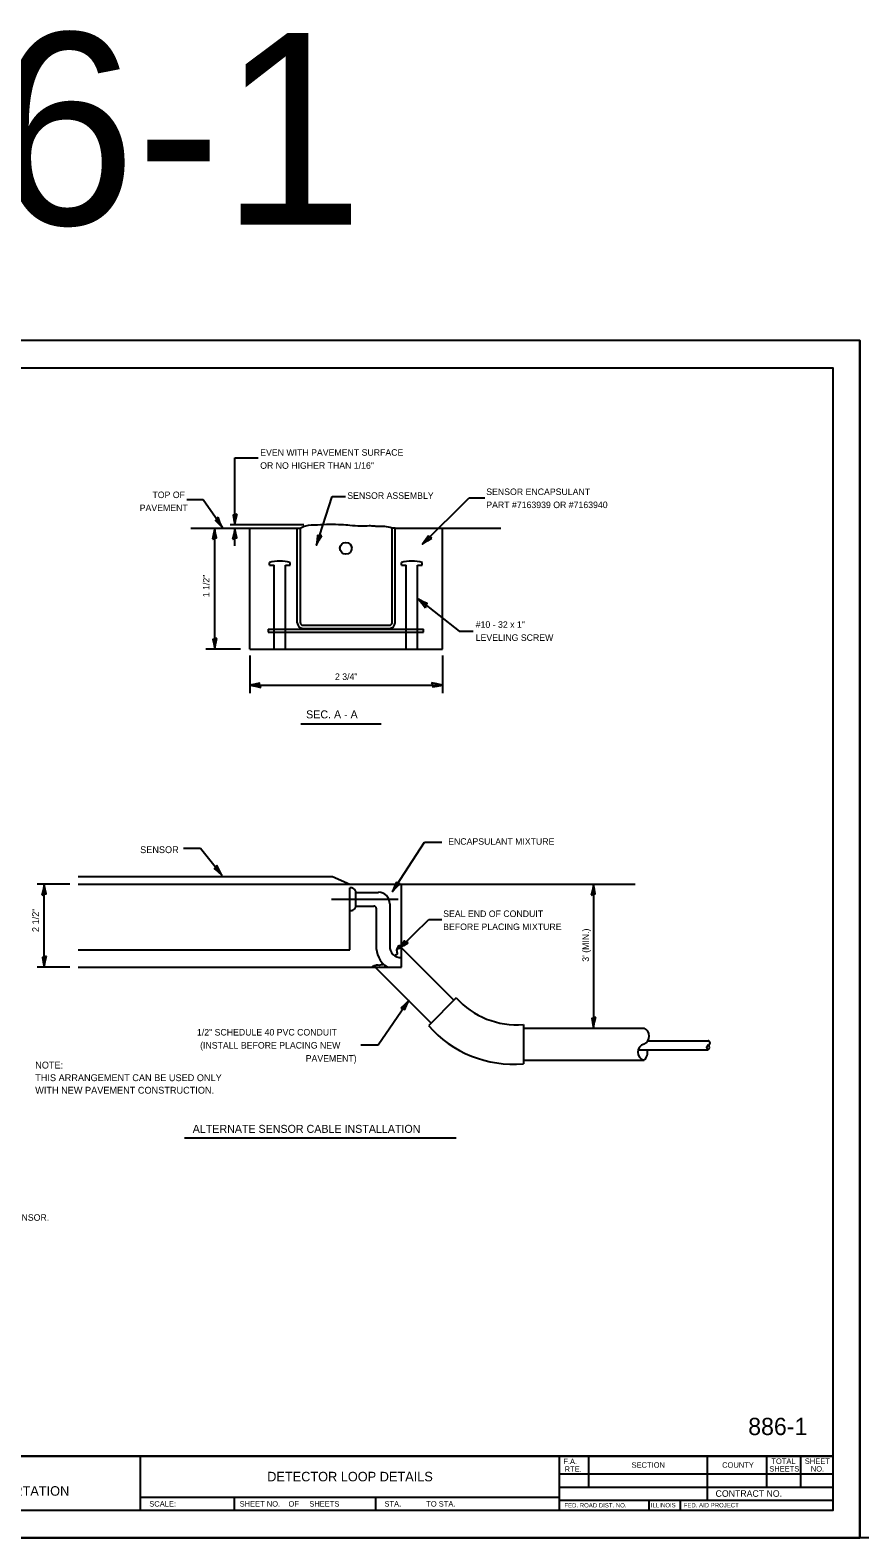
# Model space of a CAD drawing. Extents: x 1896653 to 1901611, y 1616003 to 1617391.
# Drawn here: x 1897591 to 1898353, y 1616003 to 1617388 of the extents above; entities that cross this region are included whole.
import ezdxf

# ---------------------------------------------------------------- set-up
doc = ezdxf.new("R2010")
doc.units = 0
for name, color, linetype in [('Level 1', 7, 'Continuous'), ('Level 24', 7, 'Continuous'), ('Level 40', 7, 'Continuous'), ('Level 63', 7, 'Continuous'), ('ROW_PR_Notes', 7, 'Continuous'), ('Sheets_50 Reference Boundary', 7, 'Continuous'), ('Sheets_General Details', 7, 'Continuous'), ('Sheets_Printer Plotting Border', 7, 'Continuous')]:
    doc.layers.add(name, color=color, linetype=linetype)

msp = doc.modelspace()

# ---------------------------------------------------------------- linework, layer by layer
at = {"layer": 'Level 40'}
for p, q in [((1897810.9, 1616896.9), (1897810.9, 1616899.3)), ((1897810.9, 1616896.9), (1897815.2, 1616896.9)), ((1897815.2, 1616819.8), (1897815.2, 1616896.9)), ((1897825.7, 1616819.8), (1897825.7, 1616896.9)), ((1897825.7, 1616896.9), (1897830, 1616896.9)), ((1897830, 1616896.9), (1897830, 1616899.3)), ((1897932.2, 1616896.9), (1897932.2, 1616899.3)), ((1897932.2, 1616896.9), (1897936.6, 1616896.9)), ((1897936.6, 1616819.8), (1897936.6, 1616896.9)), ((1897947.1, 1616819.8), (1897947.1, 1616896.9)), ((1897947.1, 1616896.9), (1897951.4, 1616896.9)), ((1897951.4, 1616896.9), (1897951.4, 1616899.3))]:
    msp.add_line(p, q, dxfattribs=at)
msp.add_circle((1897881.2, 1616912.4), 5.42, dxfattribs=at)
for points in [[(1897923.6, 1616930.9), (1897916.9, 1616932.3), (1897911.3, 1616932.3), (1897907.8, 1616932.6), (1897902.6, 1616932.9), (1897894.8, 1616932.6), (1897885, 1616933.4), (1897877.2, 1616933.9), (1897866, 1616934.2), (1897855.1, 1616933.7), (1897844, 1616932.7), (1897839.2, 1616930.5)], [(1897932.1, 1616548.1), (1897931, 1616547.2), (1897929.4, 1616546.7), (1897928.8, 1616545.7), (1897928, 1616544.1), (1897927.9, 1616542.1), (1897927.9, 1616539.1), (1897926.6, 1616538.2), (1897926.7, 1616538.1)], [(1897905.5, 1616527.7), (1897906.8, 1616528.8), (1897907.8, 1616529.2), (1897909.4, 1616529.6), (1897911.8, 1616529.5), (1897913.9, 1616530), (1897915.4, 1616530.1)]]:
    msp.add_spline(points, degree=3, dxfattribs=at)
at = {"layer": 'Level 63'}
for p, q in [((1897760.7, 1616819.8), (1897760.7, 1616930.9)), ((1897784.3, 1616819.8), (1897752.5, 1616819.8)), ((1897793, 1616813.8), (1897793, 1616779.4)), ((1897970, 1616813.8), (1897970, 1616779.4)), ((1897793, 1616786.7), (1897970, 1616786.7))]:
    msp.add_line(p, q, dxfattribs=at)
for points in [[(1897763.8, 1616941), (1897762.7, 1616939.2), (1897761.3, 1616937.9), (1897764.2, 1616935.2), (1897767.8, 1616931.6), (1897765.5, 1616936.5)], [(1897781.3, 1616943.8), (1897779.4, 1616943), (1897777.6, 1616942.7), (1897778.4, 1616938.8), (1897779.2, 1616933.8), (1897780.2, 1616939.2)], [(1897758.6, 1616920.9), (1897760.5, 1616921.7), (1897762.3, 1616922), (1897761.5, 1616925.9), (1897760.7, 1616930.9), (1897759.7, 1616925.5)], [(1897777.2, 1616920.9), (1897779.1, 1616921.7), (1897780.9, 1616922), (1897780.1, 1616925.9), (1897779.2, 1616930.9), (1897778.3, 1616925.5)], [(1897859.2, 1616924.1), (1897857.1, 1616923.9), (1897855.3, 1616924.2), (1897854.8, 1616920.3), (1897854.1, 1616915.3), (1897856.7, 1616920)], [(1897960.2, 1616921.8), (1897958.3, 1616922.6), (1897956.8, 1616923.6), (1897954.6, 1616920.3), (1897951.7, 1616916.2), (1897956.1, 1616919.3)], [(1897954.4, 1616857.8), (1897955, 1616859.9), (1897955.8, 1616861.5), (1897952.3, 1616863.3), (1897947.8, 1616865.7), (1897951.4, 1616861.6)], [(1897762.7, 1616829.8), (1897760.8, 1616829), (1897759, 1616828.7), (1897759.8, 1616824.8), (1897760.7, 1616819.8), (1897761.6, 1616825.2)], [(1897803, 1616784.6), (1897802.1, 1616786.5), (1897801.8, 1616788.4), (1897798, 1616787.6), (1897793, 1616786.7), (1897798.3, 1616785.7)], [(1897960, 1616788.8), (1897960.9, 1616786.9), (1897961.2, 1616785), (1897965, 1616785.8), (1897970, 1616786.7), (1897964.7, 1616787.7)], [(1897762.8, 1616621.2), (1897761.8, 1616619.3), (1897760.6, 1616617.9), (1897763.6, 1616615.4), (1897767.4, 1616612.1), (1897764.8, 1616616.8)], [(1897602, 1616593.8), (1897603.9, 1616594.6), (1897605.7, 1616594.9), (1897604.9, 1616598.8), (1897604, 1616603.8), (1897603.1, 1616598.4)], [(1897931.2, 1616604.2), (1897929.1, 1616604.5), (1897927.4, 1616605.3), (1897926, 1616601.6), (1897924, 1616596.9), (1897927.7, 1616600.9)], [(1898106.6, 1616593.8), (1898108.6, 1616594.6), (1898110.4, 1616594.9), (1898109.6, 1616598.8), (1898108.7, 1616603.8), (1898107.8, 1616598.4)], [(1897938.5, 1616549.8), (1897936.6, 1616550.6), (1897935, 1616551.7), (1897932.8, 1616548.5), (1897929.9, 1616544.3), (1897934.4, 1616547.4)], [(1897606.1, 1616537.5), (1897604.2, 1616536.6), (1897602.4, 1616536.3), (1897603.2, 1616532.5), (1897604, 1616527.5), (1897605, 1616532.8)], [(1897931.7, 1616489.9), (1897933.8, 1616489.5), (1897935.5, 1616488.7), (1897937, 1616492.4), (1897939.1, 1616497), (1897935.3, 1616493.1)], [(1898110.8, 1616481.6), (1898108.9, 1616480.8), (1898107.1, 1616480.5), (1898107.9, 1616476.6), (1898108.7, 1616471.6), (1898109.7, 1616476.9)]]:
    msp.add_lwpolyline(points, close=True, dxfattribs=at)
at = {"layer": 'ROW_PR_Notes'}
for p, q in [((1897779.2, 1616933.8), (1897779.2, 1616995.5)), ((1897779.2, 1616995.5), (1897800.6, 1616995.5)), ((1897854.1, 1616915.3), (1897868.7, 1616960.1)), ((1897868.7, 1616960.1), (1897880.8, 1616960.1)), ((1897750, 1616957), (1897735.1, 1616957)), ((1897767.8, 1616931.6), (1897750, 1616957)), ((1897951.7, 1616916.2), (1897994.6, 1616958.8)), ((1897994.6, 1616958.8), (1898008.9, 1616958.8)), ((1897842.5, 1616933.8), (1897774.8, 1616933.8)), ((1897738.7, 1616930.9), (1897836.5, 1616930.9)), ((1897779.2, 1616914.5), (1897779.2, 1616930.9)), ((1897793, 1616819.8), (1897793, 1616930.9)), ((1897836.5, 1616844), (1897836.5, 1616930.9)), ((1897836.5, 1616930.9), (1897839.4, 1616930.9)), ((1897839.4, 1616844), (1897839.4, 1616930.9)), ((1897926.5, 1616930.9), (1897923.6, 1616930.9)), ((1897923.6, 1616844), (1897923.6, 1616930.9)), ((1897926.5, 1616930.9), (1898023.7, 1616930.9)), ((1897926.5, 1616844), (1897926.5, 1616930.9)), ((1897970, 1616819.8), (1897970, 1616930.9)), ((1897947.8, 1616865.7), (1897985.3, 1616836.1)), ((1897809.9, 1616838.2), (1897809.9, 1616835.4)), ((1897809.9, 1616838.2), (1897952.4, 1616838.2)), ((1897809.9, 1616835.4), (1897952.4, 1616835.4)), ((1897841.8, 1616841.6), (1897921.2, 1616841.6)), ((1897841.8, 1616838.7), (1897921.2, 1616838.7)), ((1897952.4, 1616835.4), (1897952.4, 1616838.2)), ((1897985.3, 1616836.1), (1897998.1, 1616836.1)), ((1897793, 1616819.8), (1897970, 1616819.8)), ((1897839.9, 1616751.1), (1897913.7, 1616751.1)), ((1897924, 1616596.9), (1897953.5, 1616642.3)), ((1897953.5, 1616642.3), (1897969.3, 1616642.3)), ((1897747.7, 1616636.4), (1897731.9, 1616636.4)), ((1897767.4, 1616612.1), (1897747.7, 1616636.4)), ((1897627.7, 1616603.8), (1897597.5, 1616603.8)), ((1897604, 1616527.5), (1897604, 1616603.8)), ((1897635.3, 1616610.7), (1897868.8, 1616610.7)), ((1897635.3, 1616603.8), (1898146.9, 1616603.8)), ((1897868.8, 1616610.7), (1897884.9, 1616603.8)), ((1897884.9, 1616603.8), (1897884.9, 1616603.8)), ((1897884.9, 1616579.5), (1897884.9, 1616600.5)), ((1897932.2, 1616527.5), (1897932.2, 1616603.8)), ((1898108.7, 1616603.8), (1898108.7, 1616471.6)), ((1897867.9, 1616590), (1897929.3, 1616590)), ((1897884.9, 1616543.5), (1897884.9, 1616590)), ((1897884.9, 1616590), (1897884.9, 1616590)), ((1897890.5, 1616583.7), (1897890.5, 1616596.2)), ((1897890.5, 1616596.2), (1897911.1, 1616596.2)), ((1897921.5, 1616585.8), (1897921.5, 1616546.9)), ((1897890.5, 1616583.7), (1897907, 1616583.7)), ((1897909.1, 1616581.6), (1897909.1, 1616547.7)), ((1897929.9, 1616544.3), (1897957.5, 1616571.3)), ((1897957.5, 1616571.3), (1897969.3, 1616571.3)), ((1897932.5, 1616545), (1897980.4, 1616497.1)), ((1897635.3, 1616543.5), (1897884.9, 1616543.5)), ((1897627.7, 1616527.5), (1897597.5, 1616527.5)), ((1897635.3, 1616527.5), (1897932.2, 1616527.5)), ((1897908.3, 1616527.3), (1897959.5, 1616476.1)), ((1897939.1, 1616497), (1897910.9, 1616455.7)), ((1897982.6, 1616499.3), (1897957.3, 1616473.9)), ((1898044.3, 1616474.7), (1898044.3, 1616438.8)), ((1898044.3, 1616471.6), (1898155.2, 1616471.6)), ((1897910.9, 1616455.7), (1897895, 1616455.7)), ((1898149.8, 1616451.7), (1898214.2, 1616451.7)), ((1898158.6, 1616459.9), (1898214.2, 1616459.9)), ((1898044.3, 1616442), (1898155.2, 1616442)), ((1897732.9, 1616370.7), (1897982.7, 1616370.7))]:
    msp.add_line(p, q, dxfattribs=at)
for centre, radius, start, end in [((1897820.5, 1616864.3), 36.3, 74.6785, 105.3215), ((1897941.8, 1616864.3), 36.3, 74.6785, 105.3215), ((1897841.8, 1616844), 5.24, 180, 270), ((1897841.8, 1616844), 2.41, 180, 270), ((1897921.2, 1616844), 5.24, 270, 0), ((1897921.2, 1616844), 2.41, 270, 0), ((1897885.6, 1616595.6), 4.94, 7.6584, 98.6324), ((1897911.1, 1616585.8), 10.5, 0, 90), ((1897885.6, 1616584.4), 4.94, 261.3676, 352.3416), ((1897907, 1616581.6), 2.09, 0, 90), ((1897931.5, 1616546.3), 22.4, 176.3594, 236.149), ((1897931.5, 1616546.3), 9.93, 176.3584, 273.9936), ((1898038.4, 1616549.7), 75.2, 222.0849, 274.4664), ((1898035, 1616541.4), 103, 220.9299, 275.1672), ((1898151.6, 1616464.2), 8.22, 295.6852, 64.3148), ((1898157.1, 1616449.4), 7.66, 104.7759, 255.2241), ((1898148.6, 1616449.4), 9.87, 311.4061, 13.6593), ((1898214.8, 1616453.8), 2.16, 107.8532, 252.1468), ((1898213.8, 1616457.9), 2.08, 279.5731, 80.4269), ((1898212.9, 1616453.8), 2.41, 301.6108, 58.3892)]:
    msp.add_arc(centre, radius, start, end, dxfattribs=at)
at = {"layer": 'Sheets_50 Reference Boundary'}
msp.add_lwpolyline([(1896753.5, 1617078.2), (1898328.5, 1617078.2), (1898328.5, 1616078.2), (1896753.5, 1616078.2)], close=True, dxfattribs=at)
at = {"layer": 'Sheets_General Details'}
for p, q in [((1898353.5, 1617103.2), (1896653.5, 1617103.2)), ((1898353.5, 1616003.2), (1898353.5, 1617103.2)), ((1898353.5, 1617103.2), (1898353.5, 1616003.2)), ((1896753.5, 1616078.2), (1898328.5, 1616078.2)), ((1897692.2, 1616078.2), (1897692.2, 1616028.2)), ((1898077.2, 1616078.2), (1898077.2, 1616028.2)), ((1898104.2, 1616078.2), (1898104.2, 1616049.9)), ((1898213.2, 1616078.2), (1898213.2, 1616037.9)), ((1898267.8, 1616078.2), (1898267.8, 1616049.9)), ((1898298.8, 1616078.2), (1898298.8, 1616049.9)), ((1898077.2, 1616061.9), (1898328.5, 1616061.9)), ((1898077.2, 1616049.9), (1898328.5, 1616049.9)), ((1897692.2, 1616040.7), (1898077.2, 1616040.7)), ((1897778.5, 1616040.7), (1897778.5, 1616028.2)), ((1897908.5, 1616040.7), (1897908.5, 1616028.2)), ((1898077.2, 1616037.9), (1898328.5, 1616037.9)), ((1898159.5, 1616037.9), (1898159.5, 1616028.2)), ((1898188.5, 1616037.9), (1898188.5, 1616028.2)), ((1898353.5, 1616003.2), (1896653.5, 1616003.2)), ((1900053.5, 1616003.2), (1898353.5, 1616003.2))]:
    msp.add_line(p, q, dxfattribs=at)
msp.add_lwpolyline([(1896753.5, 1617078.2), (1898328.5, 1617078.2), (1898328.5, 1616028.2), (1896753.5, 1616028.2)], close=True, dxfattribs=at)
at = {"layer": 'Sheets_Printer Plotting Border'}
msp.add_lwpolyline([(1896653.5, 1616003.2), (1898353.5, 1616003.2), (1898353.5, 1617103.2), (1896653.5, 1617103.2)], close=True, dxfattribs=at)

# ---------------------------------------------------------------- texts
at = {"layer": 'Level 1'}
msp.add_text('886-1', height=15.87, dxfattribs=at).set_placement((1898250.9, 1616097.6))
at = {"layer": 'Level 24'}
msp.add_text('9.  POUR ENCAPSULANT AROUND SENSOR TRYING NOT TO DISTURB SENSOR.', height=6, dxfattribs=at).set_placement((1897298.8, 1616294.5))
at = {"layer": 'Level 63'}
for s, p in [('EVEN WITH PAVEMENT SURFACE', (1897802.5, 1616997.4)), ('OR NO HIGHER THAN 1/16"', (1897802.5, 1616985.4)), ('#10 - 32 x 1"', (1898000.5, 1616839.3)), ('LEVELING SCREW', (1898000.5, 1616827.3)), ('2 3/4"', (1897871.2, 1616791.4)), ('1/2" SCHEDULE 40 PVC CONDUIT', (1897744.4, 1616464.7)), ('(INSTALL BEFORE PLACING NEW', (1897747.3, 1616452.7)), ('PAVEMENT)', (1897844.3, 1616440.7))]:
    msp.add_text(s, height=6, dxfattribs=at).set_placement(p)
for s, height, p in [('1 1/2"', 6, (1897755.9, 1616867.4)), ('2 1/2"', 6.28, (1897599.3, 1616559.8)), ("3' (MIN.)", 6, (1898104.5, 1616532.5))]:
    msp.add_text(s, height=height, rotation=90, dxfattribs=at).set_placement(p)
at = {"layer": 'ROW_PR_Notes'}
for s, height, p in [('TOP OF', 6, (1897703.5, 1616958.5)), ('SENSOR ASSEMBLY', 6, (1897882.5, 1616957.8)), ('SENSOR ENCAPSULANT', 6, (1898010.2, 1616961.3)), ('PAVEMENT', 6, (1897691.8, 1616946.5)), ('PART #7163939 OR #7163940', 6, (1898010.2, 1616949.3)), ('SEC. A - A', 7.33, (1897844.7, 1616756.1)), ('ENCAPSULANT MIXTURE', 6, (1897975.2, 1616640)), ('SENSOR', 6.28, (1897692.2, 1616632.3)), ('SEAL END OF CONDUIT', 6, (1897970.6, 1616573.6)), ('BEFORE PLACING MIXTURE', 6, (1897970.6, 1616561.6)), ('NOTE:', 6.28, (1897595.8, 1616434.4)), ('THIS ARRANGEMENT CAN BE USED ONLY', 6.285, (1897595.8, 1616422.8)), ('WITH NEW PAVEMENT CONSTRUCTION.', 6.285, (1897595.8, 1616411.3)), ('ALTERNATE SENSOR CABLE INSTALLATION', 7.332, (1897740.5, 1616375.3))]:
    msp.add_text(s, height=height, dxfattribs=at).set_placement(p)
at = {"layer": 'Sheets_General Details'}
for s, height, p in [('886-1', 176, (1897295.6, 1617209.8)), ('F.A. ', 5, (1898081, 1616070.9)), ('TOTAL', 5, (1898272.2, 1616071.1)), ('SHEET', 5, (1898302.9, 1616071.1)), ('   DETECTOR LOOP DETAILS   ', 8.75, (1897799.2, 1616055.1)), ('RTE.', 5, (1898082.2, 1616063.9)), ('SECTION', 5, (1898143.7, 1616067.6)), ('COUNTY', 5, (1898226.9, 1616067.6)), ('SHEETS', 5, (1898270.2, 1616064.1)), ('NO.', 5, (1898308.4, 1616064.1)), ('DEPARTMENT OF TRANSPORTATION', 8.75, (1897415.8, 1616041.9)), ('CONTRACT NO.      ', 6, (1898220.9, 1616040.9)), ('SCALE:          ', 5, (1897700.6, 1616031.9)), ('SHEET NO.    OF     SHEETS', 5, (1897783.6, 1616031.9)), ('STA.            TO STA.            ', 5, (1897916.7, 1616031.9)), ('FED. ROAD DIST. NO.  ', 4, (1898082, 1616031.1)), ('ILLINOIS', 4, (1898161.5, 1616031.2)), ('FED. AID PROJECT', 4, (1898191.6, 1616031.2))]:
    msp.add_text(s, height=height, dxfattribs=at).set_placement(p)

doc.saveas('drawing.dxf')
